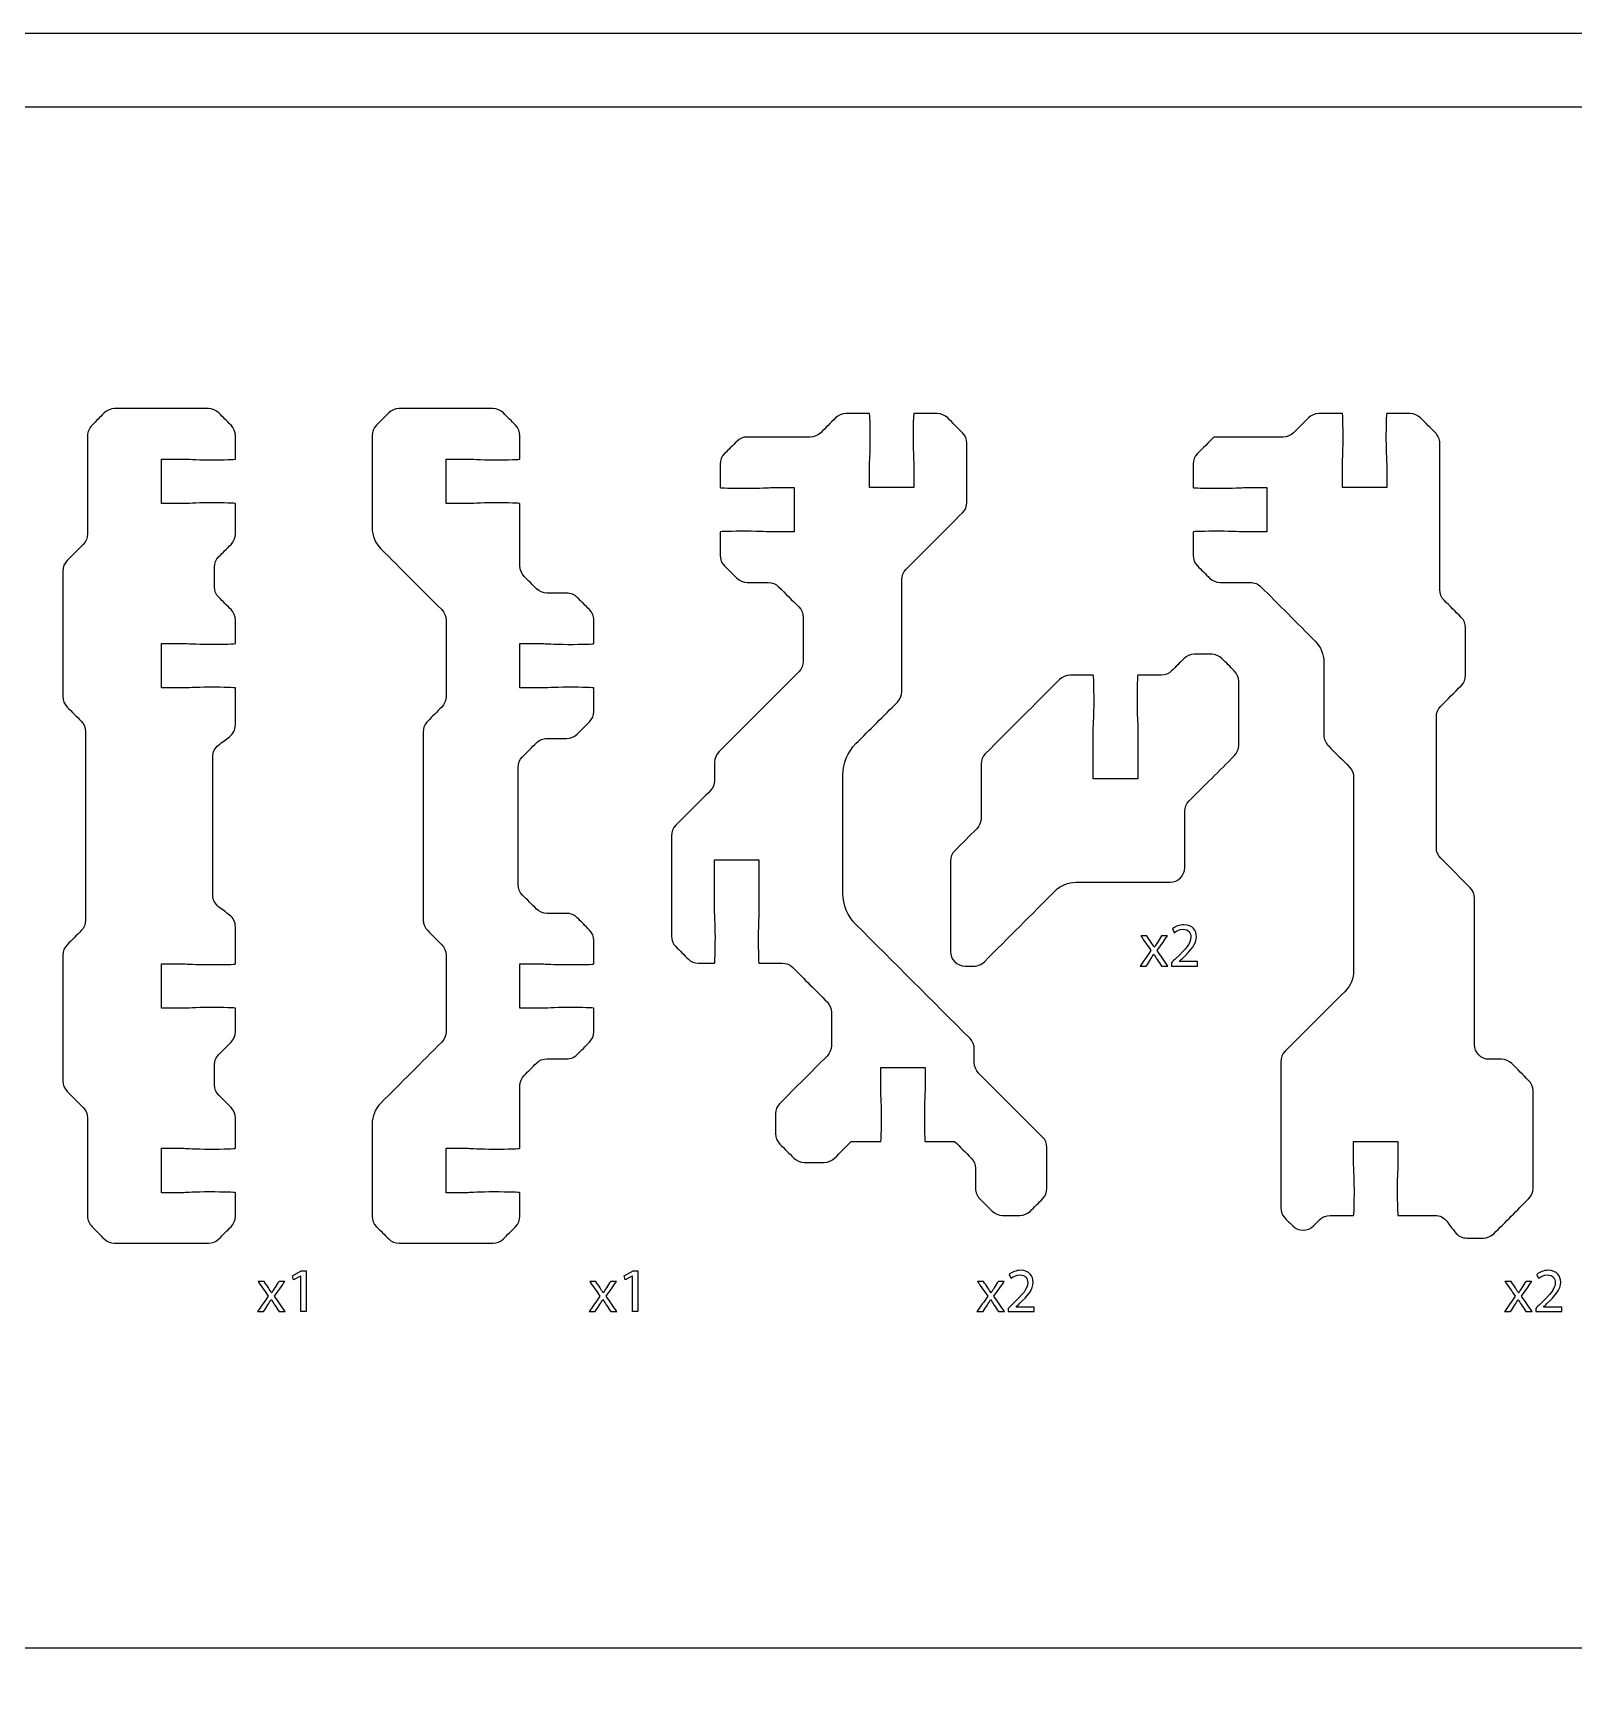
# Model space of a CAD drawing. Extents: x 0 to 430, y 150 to 450.
# Drawn here: x 215.7 to 319.9, y 338.4 to 450 of the extents above; entities that cross this region are included whole.
import ezdxf

# ---------------------------------------------------------------- set-up
doc = ezdxf.new("R2010")
doc.units = 0
doc.header["$MEASUREMENT"] = 0
doc.layers.add('DEFAULT', color=18, linetype='CONTINUOUS')

msp = doc.modelspace()

# ---------------------------------------------------------------- linework, layer by layer
at = {"layer": 'DEFAULT', "color": 116}
for points in [[(430, 150), (0, 150), (0, 450), (430, 450)], [(361.4, 340.79), (180.24, 340.79), (180.24, 445), (361.4, 445)]]:
    msp.add_lwpolyline(points, close=True, dxfattribs=at)
at = {"layer": 'DEFAULT', "color": 18}
for points in [[(233.81, 365.94), (233.8, 365.94), (233.32, 365.68), (233.25, 365.96), (233.85, 366.29), (234.17, 366.29), (234.17, 363.54), (233.81, 363.54)], [(256.25, 365.94), (256.24, 365.94), (255.76, 365.68), (255.69, 365.96), (256.29, 366.29), (256.61, 366.29), (256.61, 363.54), (256.25, 363.54)]]:
    msp.add_lwpolyline(points, close=True, dxfattribs=at)
at = {"layer": 'DEFAULT', "color": 1}
for points, knots in [([(224.39, 421.19), (224.39, 420.18), (224.39, 419.18), (224.39, 418.18), (224.89, 418.18), (225.39, 418.18), (225.89, 418.18), (226.1, 418.18), (226.67, 418.23), (227.64, 418.23), (228.61, 418.23), (229.39, 418.21), (229.39, 418.18), (229.39, 417.5), (229.39, 416.81), (229.39, 416.13), (229.39, 415.86), (229.28, 415.61), (229.1, 415.42), (228.82, 415.14), (228.54, 414.87), (228.27, 414.59), (228.08, 414.4), (227.98, 414.15), (227.98, 413.88), (227.98, 413.44), (227.98, 412.99), (227.98, 412.54), (227.98, 412.28), (228.08, 412.02), (228.27, 411.84), (228.54, 411.56), (228.82, 411.28), (229.1, 411.01), (229.28, 410.82), (229.39, 410.57), (229.39, 410.3), (229.39, 409.77), (229.39, 409.24), (229.39, 408.72), (229.39, 408.69), (228.61, 408.67), (227.64, 408.67), (226.67, 408.67), (226.1, 408.72), (225.89, 408.72), (225.39, 408.72), (224.89, 408.72), (224.39, 408.72), (224.39, 407.71), (224.39, 406.71), (224.39, 405.71), (224.89, 405.71), (225.39, 405.71), (225.89, 405.71), (226.1, 405.71), (226.67, 405.76), (227.64, 405.76), (228.61, 405.76), (229.39, 405.74), (229.39, 405.71), (229.39, 404.88), (229.39, 404.04), (229.39, 403.21), (229.39, 402.89), (229.24, 402.6), (228.99, 402.41), (228.75, 402.22), (228.5, 402.04), (228.25, 401.85), (228, 401.66), (227.86, 401.36), (227.86, 401.05), (227.86, 397.94), (227.86, 394.83), (227.86, 391.71), (227.86, 391.4), (228, 391.11), (228.25, 390.92), (228.5, 390.73), (228.75, 390.54), (229, 390.35), (229.24, 390.16), (229.39, 389.87), (229.39, 389.55), (229.39, 388.72), (229.39, 387.89), (229.39, 387.05), (229.39, 387.02), (228.61, 387), (227.64, 387), (226.67, 387), (226.1, 387.05), (225.89, 387.05), (225.39, 387.05), (224.89, 387.05), (224.39, 387.05), (224.39, 386.05), (224.39, 385.05), (224.39, 384.05), (224.89, 384.05), (225.39, 384.05), (225.89, 384.05), (226.1, 384.05), (226.67, 384.1), (227.64, 384.1), (228.61, 384.1), (229.39, 384.08), (229.39, 384.05), (229.39, 383.52), (229.39, 382.99), (229.39, 382.46), (229.39, 382.2), (229.28, 381.94), (229.1, 381.76), (228.82, 381.48), (228.54, 381.2), (228.27, 380.93), (228.08, 380.74), (227.98, 380.49), (227.98, 380.22), (227.98, 379.77), (227.98, 379.33), (227.98, 378.88), (227.98, 378.61), (228.08, 378.36), (228.27, 378.17), (228.54, 377.9), (228.82, 377.62), (229.1, 377.34), (229.28, 377.16), (229.39, 376.9), (229.39, 376.64), (229.39, 375.95), (229.39, 375.26), (229.39, 374.58), (229.39, 374.55), (228.61, 374.53), (227.64, 374.53), (226.67, 374.53), (226.1, 374.58), (225.89, 374.58), (225.39, 374.58), (224.89, 374.58), (224.39, 374.58), (224.39, 373.58), (224.39, 372.58), (224.39, 371.58), (224.89, 371.58), (225.39, 371.58), (225.89, 371.58), (226.1, 371.58), (226.67, 371.63), (227.64, 371.63), (228.61, 371.63), (229.39, 371.6), (229.39, 371.58), (229.39, 371.05), (229.39, 370.52), (229.39, 369.99), (229.39, 369.73), (229.28, 369.47), (229.1, 369.28), (228.82, 369.01), (228.54, 368.73), (228.27, 368.45), (228.08, 368.27), (227.83, 368.16), (227.56, 368.16), (225.45, 368.16), (223.33, 368.16), (221.22, 368.16), (220.96, 368.16), (220.7, 368.27), (220.51, 368.45), (220.24, 368.73), (219.96, 369.01), (219.69, 369.28), (219.5, 369.47), (219.39, 369.73), (219.39, 369.99), (219.39, 372.21), (219.39, 374.42), (219.39, 376.64), (219.39, 376.9), (219.29, 377.16), (219.1, 377.34), (218.74, 377.71), (218.37, 378.07), (218.01, 378.43), (217.82, 378.62), (217.72, 378.87), (217.72, 379.14), (217.72, 381.97), (217.72, 384.81), (217.72, 387.64), (217.72, 387.9), (217.82, 388.16), (218.01, 388.35), (218.33, 388.66), (218.64, 388.98), (218.96, 389.3), (219.15, 389.48), (219.25, 389.74), (219.25, 390), (219.25, 394.26), (219.25, 398.51), (219.25, 402.76), (219.25, 403.03), (219.15, 403.28), (218.96, 403.47), (218.64, 403.79), (218.33, 404.1), (218.01, 404.42), (217.82, 404.61), (217.72, 404.86), (217.72, 405.13), (217.72, 407.96), (217.72, 410.79), (217.72, 413.62), (217.72, 413.89), (217.82, 414.14), (218.01, 414.33), (218.37, 414.69), (218.74, 415.05), (219.1, 415.42), (219.29, 415.61), (219.39, 415.86), (219.39, 416.13), (219.39, 418.34), (219.39, 420.56), (219.39, 422.77), (219.39, 423.04), (219.5, 423.29), (219.69, 423.48), (219.96, 423.75), (220.24, 424.03), (220.51, 424.31), (220.7, 424.49), (220.96, 424.6), (221.22, 424.6), (223.33, 424.6), (225.45, 424.6), (227.56, 424.6), (227.83, 424.6), (228.08, 424.49), (228.27, 424.31), (228.54, 424.03), (228.82, 423.75), (229.1, 423.48), (229.28, 423.29), (229.39, 423.04), (229.39, 422.77), (229.39, 422.24), (229.39, 421.71), (229.39, 421.19), (229.39, 421.16), (228.61, 421.14), (227.64, 421.14), (226.67, 421.14), (226.1, 421.19), (225.89, 421.19), (225.39, 421.19), (224.89, 421.19), (224.39, 421.19)], [4.25, 4.25, 4.25, 4.25, 12.76, 12.76, 12.76, 17.01, 17.01, 17.01, 18.01, 18.01, 18.01, 19.01, 19.01, 19.01, 24.843, 24.843, 24.843, 25.843, 25.843, 25.843, 29.165695, 29.165695, 29.165695, 30.165695, 30.165695, 30.165695, 33.957695, 33.957695, 33.957695, 34.957695, 34.957695, 34.957695, 38.28039, 38.28039, 38.28039, 39.28039, 39.28039, 39.28039, 43.77639, 43.77639, 43.77639, 44.77639, 44.77639, 44.77639, 45.77639, 45.77639, 45.77639, 50.02639, 50.02639, 50.02639, 58.53639, 58.53639, 58.53639, 62.78639, 62.78639, 62.78639, 63.78639, 63.78639, 63.78639, 64.78639, 64.78639, 64.78639, 71.88839, 71.88839, 71.88839, 72.88839, 72.88839, 72.88839, 75.532828, 75.532828, 75.532828, 76.532828, 76.532828, 76.532828, 103.000828, 103.000828, 103.000828, 104.000828, 104.000828, 104.000828, 106.656093, 106.656093, 106.656093, 107.656093, 107.656093, 107.656093, 114.751093, 114.751093, 114.751093, 115.751093, 115.751093, 115.751093, 116.751093, 116.751093, 116.751093, 121.001093, 121.001093, 121.001093, 129.511093, 129.511093, 129.511093, 133.761093, 133.761093, 133.761093, 134.761093, 134.761093, 134.761093, 135.761093, 135.761093, 135.761093, 140.257093, 140.257093, 140.257093, 141.257093, 141.257093, 141.257093, 144.579788, 144.579788, 144.579788, 145.579788, 145.579788, 145.579788, 149.381788, 149.381788, 149.381788, 150.381788, 150.381788, 150.381788, 153.704483, 153.704483, 153.704483, 154.704483, 154.704483, 154.704483, 160.537483, 160.537483, 160.537483, 161.537483, 161.537483, 161.537483, 162.537483, 162.537483, 162.537483, 166.787483, 166.787483, 166.787483, 175.297483, 175.297483, 175.297483, 179.547483, 179.547483, 179.547483, 180.547483, 180.547483, 180.547483, 181.547483, 181.547483, 181.547483, 186.042483, 186.042483, 186.042483, 187.042483, 187.042483, 187.042483, 190.36447, 190.36447, 190.36447, 191.36447, 191.36447, 191.36447, 209.33447, 209.33447, 209.33447, 210.33447, 210.33447, 210.33447, 213.656458, 213.656458, 213.656458, 214.656458, 214.656458, 214.656458, 233.494458, 233.494458, 233.494458, 234.494458, 234.494458, 234.494458, 238.863671, 238.863671, 238.863671, 239.863671, 239.863671, 239.863671, 263.955671, 263.955671, 263.955671, 264.955671, 264.955671, 264.955671, 268.759198, 268.759198, 268.759198, 269.759198, 269.759198, 269.759198, 305.931198, 305.931198, 305.931198, 306.931198, 306.931198, 306.931198, 310.734726, 310.734726, 310.734726, 311.734726, 311.734726, 311.734726, 335.816726, 335.816726, 335.816726, 336.816726, 336.816726, 336.816726, 341.185231, 341.185231, 341.185231, 342.185231, 342.185231, 342.185231, 361.024231, 361.024231, 361.024231, 362.024231, 362.024231, 362.024231, 365.346926, 365.346926, 365.346926, 366.346926, 366.346926, 366.346926, 384.316926, 384.316926, 384.316926, 385.316926, 385.316926, 385.316926, 388.639621, 388.639621, 388.639621, 389.639621, 389.639621, 389.639621, 394.135621, 394.135621, 394.135621, 395.135621, 395.135621, 395.135621, 396.135621, 396.135621, 396.135621, 400.385621, 400.385621, 400.385621, 400.385621]), ([(248.64, 408.71), (248.64, 407.71), (248.64, 406.71), (248.64, 405.71), (249.14, 405.71), (249.64, 405.71), (250.14, 405.71), (250.35, 405.71), (250.92, 405.76), (251.89, 405.76), (252.85, 405.76), (253.64, 405.74), (253.64, 405.71), (253.64, 405.18), (253.64, 404.65), (253.64, 404.12), (253.64, 403.86), (253.53, 403.6), (253.34, 403.42), (253.07, 403.14), (252.79, 402.87), (252.52, 402.59), (252.33, 402.4), (252.07, 402.3), (251.81, 402.3), (251.36, 402.3), (250.92, 402.3), (250.47, 402.3), (250.2, 402.3), (249.95, 402.19), (249.76, 402), (249.44, 401.69), (249.13, 401.37), (248.81, 401.05), (248.62, 400.87), (248.52, 400.61), (248.52, 400.35), (248.52, 397.7), (248.52, 395.06), (248.52, 392.42), (248.52, 392.15), (248.62, 391.9), (248.81, 391.71), (249.13, 391.39), (249.44, 391.08), (249.76, 390.76), (249.95, 390.57), (250.2, 390.47), (250.47, 390.47), (250.91, 390.47), (251.36, 390.47), (251.81, 390.47), (252.07, 390.47), (252.33, 390.36), (252.52, 390.17), (252.79, 389.9), (253.07, 389.62), (253.34, 389.34), (253.53, 389.16), (253.64, 388.9), (253.64, 388.64), (253.64, 388.11), (253.64, 387.58), (253.64, 387.05), (253.64, 387.02), (252.85, 387), (251.89, 387), (250.92, 387), (250.35, 387.05), (250.14, 387.05), (249.64, 387.05), (249.14, 387.05), (248.64, 387.05), (248.64, 386.05), (248.64, 385.05), (248.64, 384.05), (249.14, 384.05), (249.64, 384.05), (250.14, 384.05), (250.35, 384.05), (250.92, 384.1), (251.89, 384.1), (252.85, 384.1), (253.64, 384.08), (253.64, 384.05), (253.64, 383.52), (253.64, 382.99), (253.64, 382.46), (253.64, 382.2), (253.53, 381.94), (253.34, 381.76), (253.07, 381.48), (252.79, 381.2), (252.52, 380.93), (252.33, 380.74), (252.07, 380.63), (251.81, 380.63), (251.36, 380.63), (250.91, 380.63), (250.47, 380.63), (250.2, 380.63), (249.95, 380.53), (249.76, 380.34), (249.48, 380.07), (249.21, 379.79), (248.93, 379.51), (248.74, 379.33), (248.64, 379.07), (248.64, 378.81), (248.64, 377.4), (248.64, 375.99), (248.64, 374.58), (248.64, 374.55), (247.86, 374.53), (246.89, 374.53), (245.92, 374.53), (245.35, 374.58), (245.14, 374.58), (244.64, 374.58), (244.14, 374.58), (243.64, 374.58), (243.64, 373.58), (243.64, 372.58), (243.64, 371.58), (244.14, 371.58), (244.64, 371.58), (245.14, 371.58), (245.35, 371.58), (245.92, 371.63), (246.89, 371.63), (247.86, 371.63), (248.64, 371.6), (248.64, 371.58), (248.64, 371.05), (248.64, 370.52), (248.64, 369.99), (248.64, 369.72), (248.53, 369.47), (248.35, 369.28), (248.07, 369.01), (247.79, 368.73), (247.52, 368.45), (247.33, 368.27), (247.08, 368.16), (246.81, 368.16), (244.7, 368.16), (242.58, 368.16), (240.47, 368.16), (240.2, 368.16), (239.95, 368.27), (239.76, 368.45), (239.49, 368.73), (239.21, 369.01), (238.93, 369.28), (238.75, 369.47), (238.64, 369.72), (238.64, 369.99), (238.64, 372.07), (238.64, 374.14), (238.64, 376.22), (238.64, 376.75), (238.85, 377.26), (239.23, 377.64), (240.6, 379.01), (241.97, 380.38), (243.35, 381.76), (243.53, 381.94), (243.64, 382.2), (243.64, 382.46), (243.64, 384.19), (243.64, 385.91), (243.64, 387.64), (243.64, 387.9), (243.53, 388.16), (243.35, 388.35), (243.03, 388.66), (242.71, 388.98), (242.4, 389.3), (242.21, 389.48), (242.1, 389.74), (242.1, 390), (242.1, 394.26), (242.1, 398.51), (242.1, 402.76), (242.1, 403.03), (242.21, 403.28), (242.4, 403.47), (242.71, 403.79), (243.03, 404.1), (243.35, 404.42), (243.53, 404.61), (243.64, 404.86), (243.64, 405.13), (243.64, 406.85), (243.64, 408.57), (243.64, 410.3), (243.64, 410.56), (243.53, 410.82), (243.35, 411.01), (241.97, 412.38), (240.6, 413.75), (239.23, 415.13), (238.85, 415.5), (238.64, 416.01), (238.64, 416.54), (238.64, 418.62), (238.64, 420.69), (238.64, 422.77), (238.64, 423.04), (238.75, 423.29), (238.93, 423.48), (239.21, 423.75), (239.49, 424.03), (239.76, 424.31), (239.95, 424.49), (240.2, 424.6), (240.47, 424.6), (242.58, 424.6), (244.7, 424.6), (246.81, 424.6), (247.08, 424.6), (247.33, 424.49), (247.52, 424.31), (247.79, 424.03), (248.07, 423.75), (248.35, 423.48), (248.53, 423.29), (248.64, 423.04), (248.64, 422.77), (248.64, 422.24), (248.64, 421.71), (248.64, 421.19), (248.64, 421.16), (247.86, 421.14), (246.89, 421.14), (245.92, 421.14), (245.35, 421.19), (245.14, 421.19), (244.64, 421.19), (244.14, 421.19), (243.64, 421.19), (243.64, 420.18), (243.64, 419.18), (243.64, 418.18), (244.14, 418.18), (244.64, 418.18), (245.14, 418.18), (245.35, 418.18), (245.92, 418.23), (246.89, 418.23), (247.86, 418.23), (248.64, 418.21), (248.64, 418.18), (248.64, 416.77), (248.64, 415.36), (248.64, 413.96), (248.64, 413.69), (248.74, 413.44), (248.93, 413.25), (249.21, 412.97), (249.48, 412.7), (249.76, 412.42), (249.95, 412.23), (250.2, 412.13), (250.47, 412.13), (250.91, 412.13), (251.36, 412.13), (251.81, 412.13), (252.07, 412.13), (252.33, 412.02), (252.52, 411.83), (252.79, 411.56), (253.07, 411.28), (253.34, 411.01), (253.53, 410.82), (253.64, 410.56), (253.64, 410.3), (253.64, 409.77), (253.64, 409.24), (253.64, 408.71), (253.64, 408.68), (252.85, 408.66), (251.89, 408.66), (250.92, 408.66), (250.35, 408.71), (250.14, 408.71), (249.64, 408.71), (249.14, 408.71), (248.64, 408.71)], [4.25, 4.25, 4.25, 4.25, 12.76, 12.76, 12.76, 17.01, 17.01, 17.01, 18.01, 18.01, 18.01, 19.01, 19.01, 19.01, 23.504, 23.504, 23.504, 24.504, 24.504, 24.504, 27.819627, 27.819627, 27.819627, 28.819627, 28.819627, 28.819627, 32.621627, 32.621627, 32.621627, 33.621627, 33.621627, 33.621627, 37.432227, 37.432227, 37.432227, 38.432227, 38.432227, 38.432227, 60.916227, 60.916227, 60.916227, 61.916227, 61.916227, 61.916227, 65.720462, 65.720462, 65.720462, 66.720462, 66.720462, 66.720462, 70.522462, 70.522462, 70.522462, 71.522462, 71.522462, 71.522462, 74.84445, 74.84445, 74.84445, 75.84445, 75.84445, 75.84445, 80.34045, 80.34045, 80.34045, 81.34045, 81.34045, 81.34045, 82.34045, 82.34045, 82.34045, 86.59045, 86.59045, 86.59045, 95.10045, 95.10045, 95.10045, 99.35045, 99.35045, 99.35045, 100.35045, 100.35045, 100.35045, 101.35045, 101.35045, 101.35045, 105.84645, 105.84645, 105.84645, 106.84645, 106.84645, 106.84645, 110.169144, 110.169144, 110.169144, 111.169144, 111.169144, 111.169144, 114.971144, 114.971144, 114.971144, 115.971144, 115.971144, 115.971144, 119.293839, 119.293839, 119.293839, 120.293839, 120.293839, 120.293839, 132.276839, 132.276839, 132.276839, 133.276839, 133.276839, 133.276839, 134.276839, 134.276839, 134.276839, 138.526839, 138.526839, 138.526839, 147.036839, 147.036839, 147.036839, 151.286839, 151.286839, 151.286839, 152.286839, 152.286839, 152.286839, 153.286839, 153.286839, 153.286839, 157.782839, 157.782839, 157.782839, 158.782839, 158.782839, 158.782839, 162.106241, 162.106241, 162.106241, 163.106241, 163.106241, 163.106241, 181.079241, 181.079241, 181.079241, 182.079241, 182.079241, 182.079241, 185.402643, 185.402643, 185.402643, 186.402643, 186.402643, 186.402643, 204.067643, 204.067643, 204.067643, 205.067643, 205.067643, 205.067643, 221.584243, 221.584243, 221.584243, 222.584243, 222.584243, 222.584243, 237.256243, 237.256243, 237.256243, 238.256243, 238.256243, 238.256243, 242.059771, 242.059771, 242.059771, 243.059771, 243.059771, 243.059771, 279.231771, 279.231771, 279.231771, 280.231771, 280.231771, 280.231771, 284.034591, 284.034591, 284.034591, 285.034591, 285.034591, 285.034591, 299.696591, 299.696591, 299.696591, 300.696591, 300.696591, 300.696591, 317.213191, 317.213191, 317.213191, 318.213191, 318.213191, 318.213191, 335.878191, 335.878191, 335.878191, 336.878191, 336.878191, 336.878191, 340.200179, 340.200179, 340.200179, 341.200179, 341.200179, 341.200179, 359.173179, 359.173179, 359.173179, 360.173179, 360.173179, 360.173179, 363.495874, 363.495874, 363.495874, 364.495874, 364.495874, 364.495874, 368.991874, 368.991874, 368.991874, 369.991874, 369.991874, 369.991874, 370.991874, 370.991874, 370.991874, 375.241874, 375.241874, 375.241874, 383.751874, 383.751874, 383.751874, 388.001874, 388.001874, 388.001874, 389.001874, 389.001874, 389.001874, 390.001874, 390.001874, 390.001874, 401.984874, 401.984874, 401.984874, 402.984874, 402.984874, 402.984874, 406.308276, 406.308276, 406.308276, 407.308276, 407.308276, 407.308276, 411.110276, 411.110276, 411.110276, 412.110276, 412.110276, 412.110276, 415.43297, 415.43297, 415.43297, 416.43297, 416.43297, 416.43297, 420.92897, 420.92897, 420.92897, 421.92897, 421.92897, 421.92897, 422.92897, 422.92897, 422.92897, 427.17897, 427.17897, 427.17897, 427.17897]), ([(284.29, 374.64), (284.29, 373.71), (284.29, 372.79), (284.29, 371.87), (284.29, 371.61), (284.19, 371.35), (284, 371.16), (283.72, 370.89), (283.45, 370.61), (283.17, 370.33), (282.98, 370.15), (282.73, 370.04), (282.46, 370.04), (282.07, 370.04), (281.68, 370.04), (281.29, 370.04), (281.03, 370.04), (280.77, 370.15), (280.58, 370.33), (280.31, 370.61), (280.03, 370.89), (279.76, 371.16), (279.57, 371.35), (279.46, 371.61), (279.46, 371.87), (279.46, 372.32), (279.46, 372.76), (279.46, 373.21), (279.46, 373.48), (279.36, 373.73), (279.17, 373.92), (278.8, 374.29), (278.42, 374.67), (278.05, 375.04), (277.38, 375.04), (276.72, 375.04), (276.05, 375.04), (276.02, 375.04), (276, 375.83), (276, 376.79), (276, 377.76), (276.05, 378.33), (276.05, 378.54), (276.05, 379.04), (276.05, 379.54), (276.05, 380.04), (275.05, 380.04), (274.05, 380.04), (273.05, 380.04), (273.05, 379.54), (273.05, 379.04), (273.05, 378.54), (273.05, 378.33), (273.1, 377.76), (273.1, 376.79), (273.1, 375.83), (273.08, 375.04), (273.05, 375.04), (272.38, 375.04), (271.72, 375.04), (271.05, 375.04), (270.67, 374.67), (270.3, 374.29), (269.93, 373.92), (269.74, 373.73), (269.48, 373.63), (269.22, 373.63), (268.77, 373.63), (268.33, 373.63), (267.88, 373.63), (267.61, 373.63), (267.36, 373.73), (267.17, 373.92), (266.86, 374.23), (266.54, 374.55), (266.22, 374.87), (266.04, 375.06), (265.93, 375.31), (265.93, 375.57), (265.93, 376.02), (265.93, 376.47), (265.93, 376.92), (265.93, 377.18), (266.04, 377.44), (266.22, 377.62), (267.29, 378.69), (268.36, 379.75), (269.42, 380.82), (269.61, 381.01), (269.71, 381.26), (269.71, 381.53), (269.71, 382.28), (269.71, 383.03), (269.71, 383.78), (269.71, 384.04), (269.61, 384.3), (269.42, 384.48), (268.65, 385.26), (267.87, 386.03), (267.1, 386.81), (266.91, 387), (266.66, 387.1), (266.39, 387.1), (265.86, 387.1), (265.34, 387.1), (264.81, 387.1), (264.78, 387.1), (264.76, 387.88), (264.76, 388.85), (264.76, 389.82), (264.81, 390.39), (264.81, 390.6), (264.81, 391.77), (264.81, 392.93), (264.81, 394.1), (263.81, 394.1), (262.81, 394.1), (261.81, 394.1), (261.81, 392.93), (261.81, 391.77), (261.81, 390.6), (261.81, 390.39), (261.86, 389.82), (261.86, 388.85), (261.86, 387.88), (261.83, 387.1), (261.81, 387.1), (261.44, 387.1), (261.08, 387.1), (260.72, 387.1), (260.45, 387.1), (260.2, 387.21), (260.01, 387.39), (259.73, 387.67), (259.46, 387.95), (259.18, 388.22), (258.99, 388.41), (258.89, 388.67), (258.89, 388.93), (258.89, 391.19), (258.89, 393.46), (258.89, 395.72), (258.89, 395.98), (258.99, 396.24), (259.18, 396.43), (259.96, 397.2), (260.73, 397.98), (261.51, 398.75), (261.7, 398.94), (261.8, 399.2), (261.8, 399.46), (261.8, 399.87), (261.8, 400.28), (261.8, 400.69), (261.81, 400.95), (261.91, 401.21), (262.1, 401.39), (263.9, 403.2), (265.71, 405), (267.51, 406.81), (267.7, 407), (267.8, 407.25), (267.8, 407.51), (267.8, 408.5), (267.8, 409.49), (267.8, 410.48), (267.8, 410.75), (267.7, 411), (267.51, 411.19), (267.06, 411.64), (266.6, 412.1), (266.14, 412.55), (265.96, 412.74), (265.7, 412.85), (265.44, 412.85), (264.96, 412.85), (264.49, 412.85), (264.02, 412.85), (263.75, 412.85), (263.5, 412.95), (263.31, 413.14), (263.03, 413.42), (262.76, 413.69), (262.48, 413.97), (262.29, 414.16), (262.19, 414.41), (262.19, 414.68), (262.19, 415.2), (262.19, 415.73), (262.19, 416.26), (262.19, 416.29), (262.97, 416.31), (263.94, 416.31), (264.9, 416.31), (265.47, 416.26), (265.69, 416.26), (266.19, 416.26), (266.69, 416.26), (267.19, 416.26), (267.19, 417.26), (267.19, 418.26), (267.19, 419.26), (266.69, 419.26), (266.19, 419.26), (265.69, 419.26), (265.47, 419.26), (264.9, 419.22), (263.94, 419.22), (262.97, 419.22), (262.19, 419.24), (262.19, 419.26), (262.19, 419.79), (262.19, 420.32), (262.19, 420.85), (262.19, 421.12), (262.29, 421.37), (262.48, 421.56), (262.76, 421.83), (263.03, 422.11), (263.31, 422.38), (263.5, 422.57), (263.75, 422.68), (264.01, 422.68), (265.44, 422.68), (266.86, 422.68), (268.28, 422.68), (268.55, 422.68), (268.8, 422.78), (268.99, 422.97), (269.32, 423.3), (269.66, 423.64), (269.99, 423.97), (270.18, 424.16), (270.43, 424.26), (270.7, 424.26), (271.23, 424.26), (271.76, 424.26), (272.29, 424.26), (272.31, 424.26), (272.34, 423.48), (272.34, 422.51), (272.34, 421.55), (272.29, 420.98), (272.29, 420.76), (272.29, 420.26), (272.29, 419.76), (272.29, 419.26), (273.29, 419.26), (274.29, 419.26), (275.29, 419.26), (275.29, 419.76), (275.29, 420.26), (275.29, 420.76), (275.29, 420.98), (275.24, 421.55), (275.24, 422.51), (275.24, 423.48), (275.26, 424.26), (275.29, 424.26), (275.82, 424.26), (276.34, 424.26), (276.87, 424.26), (277.14, 424.26), (277.39, 424.16), (277.58, 423.97), (277.91, 423.64), (278.25, 423.3), (278.58, 422.97), (278.77, 422.78), (278.87, 422.53), (278.87, 422.26), (278.87, 420.93), (278.87, 419.6), (278.87, 418.26), (278.87, 418), (278.77, 417.74), (278.58, 417.56), (277.31, 416.28), (276.04, 415.01), (274.76, 413.74), (274.58, 413.55), (274.47, 413.3), (274.47, 413.03), (274.47, 410.51), (274.47, 407.98), (274.47, 405.46), (274.47, 405.19), (274.37, 404.94), (274.18, 404.75), (273.24, 403.82), (272.31, 402.88), (271.37, 401.95), (270.81, 401.38), (270.49, 400.62), (270.49, 399.83), (270.49, 397.16), (270.49, 394.5), (270.49, 391.84), (270.49, 391.04), (270.81, 390.28), (271.37, 389.72), (273.94, 387.15), (276.52, 384.58), (279.09, 382), (279.28, 381.82), (279.38, 381.56), (279.38, 381.3), (279.38, 380.99), (279.38, 380.68), (279.38, 380.38), (279.38, 380.11), (279.49, 379.86), (279.67, 379.67), (281.12, 378.23), (282.56, 376.79), (284, 375.34), (284.19, 375.16), (284.29, 374.9), (284.29, 374.64)], [1, 1, 1, 1, 8.842, 8.842, 8.842, 9.842, 9.842, 9.842, 13.165402, 13.165402, 13.165402, 14.165402, 14.165402, 14.165402, 17.487402, 17.487402, 17.487402, 18.487402, 18.487402, 18.487402, 21.810804, 21.810804, 21.810804, 22.810804, 22.810804, 22.810804, 26.614804, 26.614804, 26.614804, 27.614804, 27.614804, 27.614804, 32.11635, 32.11635, 32.11635, 37.78635, 37.78635, 37.78635, 38.78635, 38.78635, 38.78635, 39.78635, 39.78635, 39.78635, 44.03635, 44.03635, 44.03635, 52.54635, 52.54635, 52.54635, 56.79635, 56.79635, 56.79635, 57.79635, 57.79635, 57.79635, 58.79635, 58.79635, 58.79635, 64.47635, 64.47635, 64.47635, 68.973549, 68.973549, 68.973549, 69.973549, 69.973549, 69.973549, 73.775549, 73.775549, 73.775549, 74.775549, 74.775549, 74.775549, 78.579783, 78.579783, 78.579783, 79.579783, 79.579783, 79.579783, 83.380783, 83.380783, 83.380783, 84.380783, 84.380783, 84.380783, 97.198509, 97.198509, 97.198509, 98.198509, 98.198509, 98.198509, 104.579509, 104.579509, 104.579509, 105.579509, 105.579509, 105.579509, 114.89847, 114.89847, 114.89847, 115.89847, 115.89847, 115.89847, 120.38447, 120.38447, 120.38447, 121.38447, 121.38447, 121.38447, 122.38447, 122.38447, 122.38447, 132.30447, 132.30447, 132.30447, 140.81447, 140.81447, 140.81447, 150.73447, 150.73447, 150.73447, 151.73447, 151.73447, 151.73447, 152.73447, 152.73447, 152.73447, 155.82047, 155.82047, 155.82047, 156.82047, 156.82047, 156.82047, 160.143165, 160.143165, 160.143165, 161.143165, 161.143165, 161.143165, 180.385165, 180.385165, 180.385165, 181.385165, 181.385165, 181.385165, 190.721802, 190.721802, 190.721802, 191.721802, 191.721802, 191.721802, 195.199808, 195.199808, 195.199808, 196.199808, 196.199808, 196.199808, 217.903744, 217.903744, 217.903744, 218.903744, 218.903744, 218.903744, 227.315744, 227.315744, 227.315744, 228.315744, 228.315744, 228.315744, 233.788751, 233.788751, 233.788751, 234.788751, 234.788751, 234.788751, 238.820751, 238.820751, 238.820751, 239.820751, 239.820751, 239.820751, 243.143446, 243.143446, 243.143446, 244.143446, 244.143446, 244.143446, 248.639446, 248.639446, 248.639446, 249.639446, 249.639446, 249.639446, 250.639446, 250.639446, 250.639446, 254.889446, 254.889446, 254.889446, 263.399446, 263.399446, 263.399446, 267.649446, 267.649446, 267.649446, 268.649446, 268.649446, 268.649446, 269.649446, 269.649446, 269.649446, 274.143446, 274.143446, 274.143446, 275.143446, 275.143446, 275.143446, 278.458365, 278.458365, 278.458365, 279.458365, 279.458365, 279.458365, 291.552365, 291.552365, 291.552365, 292.552365, 292.552365, 292.552365, 296.568731, 296.568731, 296.568731, 297.568731, 297.568731, 297.568731, 302.074731, 302.074731, 302.074731, 303.074731, 303.074731, 303.074731, 304.074731, 304.074731, 304.074731, 308.324731, 308.324731, 308.324731, 316.834731, 316.834731, 316.834731, 321.084731, 321.084731, 321.084731, 322.084731, 322.084731, 322.084731, 323.084731, 323.084731, 323.084731, 327.570731, 327.570731, 327.570731, 328.570731, 328.570731, 328.570731, 332.587098, 332.587098, 332.587098, 333.587098, 333.587098, 333.587098, 344.919098, 344.919098, 344.919098, 345.919098, 345.919098, 345.919098, 361.220889, 361.220889, 361.220889, 362.220889, 362.220889, 362.220889, 383.692889, 383.692889, 383.692889, 384.692889, 384.692889, 384.692889, 395.934472, 395.934472, 395.934472, 396.934472, 396.934472, 396.934472, 419.570472, 419.570472, 419.570472, 420.570472, 420.570472, 420.570472, 451.497909, 451.497909, 451.497909, 452.497909, 452.497909, 452.497909, 455.109909, 455.109909, 455.109909, 456.109909, 456.109909, 456.109909, 473.448167, 473.448167, 473.448167, 474.448167, 474.448167, 474.448167, 474.448167]), ([(317.18, 378.47), (317.18, 376.27), (317.18, 374.07), (317.18, 371.87), (317.18, 371.61), (317.07, 371.35), (316.88, 371.17), (316.1, 370.38), (315.31, 369.59), (314.52, 368.8), (314.33, 368.62), (314.08, 368.51), (313.81, 368.51), (313.44, 368.51), (313.07, 368.51), (312.7, 368.51), (312.39, 368.51), (312.09, 368.66), (311.91, 368.91), (311.72, 369.15), (311.53, 369.4), (311.34, 369.65), (311.15, 369.9), (310.86, 370.04), (310.55, 370.04), (309.71, 370.04), (308.88, 370.04), (308.04, 370.04), (308.02, 370.04), (307.99, 370.83), (307.99, 371.79), (307.99, 372.76), (308.04, 373.33), (308.04, 373.54), (308.04, 374.04), (308.04, 374.54), (308.04, 375.04), (307.04, 375.04), (306.04, 375.04), (305.04, 375.04), (305.04, 374.54), (305.04, 374.04), (305.04, 373.54), (305.04, 373.33), (305.09, 372.76), (305.09, 371.79), (305.09, 370.83), (305.07, 370.04), (305.04, 370.04), (304.51, 370.04), (303.98, 370.04), (303.45, 370.04), (303.19, 370.04), (302.93, 369.94), (302.74, 369.75), (302.61, 369.61), (302.47, 369.48), (302.33, 369.34), (301.94, 368.95), (301.31, 368.95), (300.92, 369.34), (300.75, 369.51), (300.57, 369.68), (300.4, 369.86), (300.21, 370.04), (300.11, 370.3), (300.11, 370.56), (300.11, 373.85), (300.11, 377.14), (300.11, 380.43), (300.11, 380.69), (300.21, 380.95), (300.4, 381.14), (301.75, 382.49), (303.1, 383.84), (304.46, 385.19), (304.83, 385.57), (305.04, 386.08), (305.04, 386.61), (305.04, 390.96), (305.04, 395.32), (305.04, 399.67), (305.04, 399.94), (304.94, 400.19), (304.75, 400.38), (304.27, 400.85), (303.8, 401.32), (303.33, 401.8), (303.14, 401.99), (303.03, 402.24), (303.03, 402.51), (303.03, 404.16), (303.03, 405.81), (303.03, 407.46), (303.03, 407.99), (302.82, 408.5), (302.45, 408.87), (301.22, 410.1), (299.99, 411.33), (298.77, 412.55), (298.58, 412.74), (298.32, 412.85), (298.06, 412.85), (297.37, 412.85), (296.69, 412.85), (296.01, 412.85), (295.74, 412.85), (295.49, 412.95), (295.3, 413.14), (295.02, 413.42), (294.75, 413.69), (294.47, 413.97), (294.28, 414.16), (294.18, 414.41), (294.18, 414.68), (294.18, 415.2), (294.18, 415.73), (294.18, 416.26), (294.18, 416.29), (294.96, 416.31), (295.93, 416.31), (296.9, 416.31), (297.47, 416.26), (297.68, 416.26), (298.18, 416.26), (298.68, 416.26), (299.18, 416.26), (299.18, 417.26), (299.18, 418.26), (299.18, 419.26), (298.68, 419.26), (298.18, 419.26), (297.68, 419.26), (297.47, 419.26), (296.9, 419.22), (295.93, 419.22), (294.96, 419.22), (294.18, 419.24), (294.18, 419.26), (294.18, 419.79), (294.18, 420.32), (294.18, 420.85), (294.18, 421.12), (294.28, 421.37), (294.47, 421.56), (294.85, 421.93), (295.22, 422.3), (295.59, 422.68), (297.15, 422.68), (298.71, 422.68), (300.27, 422.68), (300.54, 422.68), (300.79, 422.78), (300.98, 422.97), (301.31, 423.3), (301.65, 423.64), (301.98, 423.97), (302.17, 424.16), (302.42, 424.26), (302.69, 424.26), (303.22, 424.26), (303.75, 424.26), (304.28, 424.26), (304.31, 424.26), (304.33, 423.48), (304.33, 422.51), (304.33, 421.55), (304.28, 420.98), (304.28, 420.76), (304.28, 420.26), (304.28, 419.76), (304.28, 419.26), (305.28, 419.26), (306.28, 419.26), (307.28, 419.26), (307.28, 419.76), (307.28, 420.26), (307.28, 420.76), (307.28, 420.98), (307.23, 421.55), (307.23, 422.51), (307.23, 423.48), (307.25, 424.26), (307.28, 424.26), (307.81, 424.26), (308.34, 424.26), (308.86, 424.26), (309.13, 424.26), (309.38, 424.16), (309.57, 423.97), (309.9, 423.64), (310.24, 423.3), (310.57, 422.97), (310.76, 422.78), (310.87, 422.53), (310.87, 422.26), (310.87, 418.96), (310.87, 415.65), (310.87, 412.35), (310.87, 412.09), (310.97, 411.83), (311.16, 411.64), (311.55, 411.26), (311.93, 410.87), (312.32, 410.48), (312.51, 410.3), (312.61, 410.04), (312.61, 409.78), (312.61, 408.71), (312.61, 407.64), (312.61, 406.57), (312.61, 406.3), (312.51, 406.05), (312.32, 405.86), (311.86, 405.4), (311.39, 404.94), (310.93, 404.47), (310.74, 404.29), (310.64, 404.03), (310.64, 403.77), (310.64, 400.81), (310.64, 397.86), (310.64, 394.9), (310.64, 394.64), (310.74, 394.38), (310.93, 394.2), (311.59, 393.53), (312.26, 392.87), (312.92, 392.2), (313.11, 392.02), (313.22, 391.76), (313.22, 391.5), (313.22, 388.2), (313.22, 384.9), (313.22, 381.6), (313.22, 381.05), (313.66, 380.6), (314.22, 380.6), (314.49, 380.6), (314.77, 380.6), (315.04, 380.6), (315.31, 380.6), (315.56, 380.49), (315.75, 380.31), (316.13, 379.93), (316.51, 379.55), (316.88, 379.17), (317.07, 378.99), (317.18, 378.73), (317.18, 378.47)], [1, 1, 1, 1, 19.692, 19.692, 19.692, 20.692, 20.692, 20.692, 30.167231, 30.167231, 30.167231, 31.167231, 31.167231, 31.167231, 34.315231, 34.315231, 34.315231, 35.315231, 35.315231, 35.315231, 37.960466, 37.960466, 37.960466, 38.960466, 38.960466, 38.960466, 46.052466, 46.052466, 46.052466, 47.052466, 47.052466, 47.052466, 48.052466, 48.052466, 48.052466, 52.302466, 52.302466, 52.302466, 60.812466, 60.812466, 60.812466, 65.062466, 65.062466, 65.062466, 66.062466, 66.062466, 66.062466, 67.062466, 67.062466, 67.062466, 71.566466, 71.566466, 71.566466, 72.566466, 72.566466, 72.566466, 74.216147, 74.216147, 74.216147, 75.216147, 75.216147, 75.216147, 77.29787, 77.29787, 77.29787, 78.29787, 78.29787, 78.29787, 106.26187, 106.26187, 106.26187, 107.26187, 107.26187, 107.26187, 123.525326, 123.525326, 123.525326, 124.525326, 124.525326, 124.525326, 161.553326, 161.553326, 161.553326, 162.553326, 162.553326, 162.553326, 168.252606, 168.252606, 168.252606, 169.252606, 169.252606, 169.252606, 183.290606, 183.290606, 183.290606, 184.290606, 184.290606, 184.290606, 199.054289, 199.054289, 199.054289, 200.054289, 200.054289, 200.054289, 205.866289, 205.866289, 205.866289, 206.866289, 206.866289, 206.866289, 210.189691, 210.189691, 210.189691, 211.189691, 211.189691, 211.189691, 215.685691, 215.685691, 215.685691, 216.685691, 216.685691, 216.685691, 217.685691, 217.685691, 217.685691, 221.935691, 221.935691, 221.935691, 230.445691, 230.445691, 230.445691, 234.695691, 234.695691, 234.695691, 235.695691, 235.695691, 235.695691, 236.695691, 236.695691, 236.695691, 241.189691, 241.189691, 241.189691, 242.189691, 242.189691, 242.189691, 246.686994, 246.686994, 246.686994, 259.951997, 259.951997, 259.951997, 260.951997, 260.951997, 260.951997, 264.966949, 264.966949, 264.966949, 265.966949, 265.966949, 265.966949, 270.472949, 270.472949, 270.472949, 271.472949, 271.472949, 271.472949, 272.472949, 272.472949, 272.472949, 276.722949, 276.722949, 276.722949, 285.232949, 285.232949, 285.232949, 289.482949, 289.482949, 289.482949, 290.482949, 290.482949, 290.482949, 291.482949, 291.482949, 291.482949, 295.968949, 295.968949, 295.968949, 296.968949, 296.968949, 296.968949, 300.985316, 300.985316, 300.985316, 301.985316, 301.985316, 301.985316, 330.077316, 330.077316, 330.077316, 331.077316, 331.077316, 331.077316, 335.730078, 335.730078, 335.730078, 336.730078, 336.730078, 336.730078, 345.822078, 345.822078, 345.822078, 346.822078, 346.822078, 346.822078, 352.39408, 352.39408, 352.39408, 353.39408, 353.39408, 353.39408, 378.51608, 378.51608, 378.51608, 379.51608, 379.51608, 379.51608, 387.506386, 387.506386, 387.506386, 388.506386, 388.506386, 388.506386, 416.557386, 416.557386, 416.557386, 417.557386, 417.557386, 417.557386, 419.908386, 419.908386, 419.908386, 420.908386, 420.908386, 420.908386, 425.448012, 425.448012, 425.448012, 426.448012, 426.448012, 426.448012, 426.448012]), ([(297.27, 406.16), (297.27, 404.72), (297.27, 403.28), (297.27, 401.83), (297.27, 401.57), (297.16, 401.32), (296.97, 401.13), (295.95, 400.11), (294.93, 399.09), (293.91, 398.07), (293.73, 397.88), (293.62, 397.63), (293.62, 397.36), (293.62, 396.1), (293.62, 394.84), (293.62, 393.57), (293.62, 393.02), (293.17, 392.57), (292.62, 392.57), (290.5, 392.57), (288.38, 392.57), (286.26, 392.57), (285.73, 392.57), (285.22, 392.36), (284.85, 391.99), (283.25, 390.39), (281.65, 388.79), (280.06, 387.2), (279.87, 387.01), (279.61, 386.9), (279.35, 386.9), (279.15, 386.9), (278.96, 386.9), (278.76, 386.9), (278.21, 386.9), (277.76, 387.35), (277.76, 387.9), (277.76, 389.93), (277.76, 391.97), (277.76, 394), (277.76, 394.26), (277.87, 394.52), (278.06, 394.7), (278.55, 395.2), (279.05, 395.7), (279.55, 396.19), (279.73, 396.38), (279.84, 396.63), (279.84, 396.9), (279.84, 398.12), (279.84, 399.34), (279.84, 400.56), (279.84, 400.83), (279.94, 401.08), (280.13, 401.27), (281.8, 402.94), (283.47, 404.61), (285.14, 406.28), (285.33, 406.47), (285.58, 406.57), (285.85, 406.57), (286.38, 406.57), (286.9, 406.57), (287.43, 406.57), (287.46, 406.57), (287.48, 405.79), (287.48, 404.82), (287.48, 403.85), (287.43, 403.28), (287.43, 403.07), (287.43, 401.91), (287.43, 400.74), (287.43, 399.57), (288.43, 399.57), (289.43, 399.57), (290.44, 399.57), (290.44, 400.74), (290.44, 401.91), (290.44, 403.07), (290.44, 403.28), (290.39, 403.85), (290.39, 404.82), (290.39, 405.79), (290.41, 406.57), (290.44, 406.57), (290.96, 406.57), (291.49, 406.57), (292.02, 406.57), (292.29, 406.57), (292.54, 406.68), (292.73, 406.86), (293, 407.14), (293.28, 407.42), (293.56, 407.69), (293.74, 407.88), (294, 407.99), (294.26, 407.99), (294.66, 407.99), (295.05, 407.99), (295.44, 407.99), (295.7, 407.99), (295.96, 407.88), (296.14, 407.69), (296.42, 407.42), (296.7, 407.14), (296.97, 406.86), (297.16, 406.68), (297.27, 406.42), (297.27, 406.16)], [1, 1, 1, 1, 13.252, 13.252, 13.252, 14.252, 14.252, 14.252, 26.513232, 26.513232, 26.513232, 27.513232, 27.513232, 27.513232, 38.254232, 38.254232, 38.254232, 39.254232, 39.254232, 39.254232, 57.281232, 57.281232, 57.281232, 58.281232, 58.281232, 58.281232, 77.485545, 77.485545, 77.485545, 78.485545, 78.485545, 78.485545, 80.146545, 80.146545, 80.146545, 81.146545, 81.146545, 81.146545, 98.417545, 98.417545, 98.417545, 99.417545, 99.417545, 99.417545, 105.384819, 105.384819, 105.384819, 106.384819, 106.384819, 106.384819, 116.766819, 116.766819, 116.766819, 117.766819, 117.766819, 117.766819, 137.847944, 137.847944, 137.847944, 138.847944, 138.847944, 138.847944, 143.343944, 143.343944, 143.343944, 144.343944, 144.343944, 144.343944, 145.343944, 145.343944, 145.343944, 155.263944, 155.263944, 155.263944, 163.773944, 163.773944, 163.773944, 173.693944, 173.693944, 173.693944, 174.693944, 174.693944, 174.693944, 175.693944, 175.693944, 175.693944, 180.189944, 180.189944, 180.189944, 181.189944, 181.189944, 181.189944, 184.513346, 184.513346, 184.513346, 185.513346, 185.513346, 185.513346, 188.835346, 188.835346, 188.835346, 189.835346, 189.835346, 189.835346, 193.158748, 193.158748, 193.158748, 194.158748, 194.158748, 194.158748, 194.158748])]:
    msp.add_open_spline(points, degree=3, knots=knots, dxfattribs=at)
at = {"layer": 'DEFAULT', "color": 18}
for points, knots in [([(292.72, 386.9), (292.72, 386.98), (292.72, 387.05), (292.72, 387.13), (292.82, 387.23), (292.91, 387.32), (293.01, 387.41), (293.71, 388.08), (294.03, 388.44), (294.03, 388.85), (294.03, 389.13), (293.9, 389.39), (293.49, 389.39), (293.24, 389.39), (293.03, 389.26), (292.9, 389.16), (292.86, 389.25), (292.83, 389.33), (292.79, 389.42), (292.98, 389.58), (293.25, 389.7), (293.56, 389.7), (294.16, 389.7), (294.41, 389.29), (294.41, 388.9), (294.41, 388.39), (294.04, 387.98), (293.46, 387.42), (293.39, 387.36), (293.31, 387.29), (293.24, 387.21), (293.65, 387.21), (294.06, 387.21), (294.47, 387.21), (294.47, 387.11), (294.47, 387.01), (294.47, 386.9), (293.89, 386.9), (293.3, 386.9), (292.72, 386.9)], [4.977, 4.977, 4.977, 4.977, 5.624, 5.624, 5.624, 6.777406, 6.777406, 6.777406, 7.777406, 7.777406, 7.777406, 8.777406, 8.777406, 8.777406, 9.777406, 9.777406, 9.777406, 10.592847, 10.592847, 10.592847, 11.592847, 11.592847, 11.592847, 12.592847, 12.592847, 12.592847, 13.592847, 13.592847, 13.592847, 14.466054, 14.466054, 14.466054, 17.968054, 17.968054, 17.968054, 18.843054, 18.843054, 18.843054, 23.820054, 23.820054, 23.820054, 23.820054]), ([(291.05, 388.95), (291.15, 388.8), (291.24, 388.66), (291.34, 388.51), (291.42, 388.4), (291.48, 388.29), (291.55, 388.18), (291.55, 388.18), (291.56, 388.18), (291.56, 388.18), (291.63, 388.3), (291.7, 388.4), (291.77, 388.51), (291.86, 388.66), (291.96, 388.81), (292.05, 388.95), (292.19, 388.95), (292.32, 388.95), (292.45, 388.95), (292.22, 388.62), (291.99, 388.29), (291.76, 387.96), (292, 387.61), (292.24, 387.26), (292.48, 386.9), (292.34, 386.9), (292.19, 386.9), (292.05, 386.9), (291.95, 387.06), (291.85, 387.21), (291.75, 387.36), (291.67, 387.48), (291.6, 387.6), (291.52, 387.72), (291.46, 387.6), (291.38, 387.49), (291.31, 387.36), (291.21, 387.21), (291.11, 387.06), (291.01, 386.9), (290.88, 386.9), (290.74, 386.9), (290.6, 386.9), (290.84, 387.25), (291.09, 387.6), (291.33, 387.95), (291.1, 388.28), (290.87, 388.62), (290.64, 388.95), (290.77, 388.95), (290.91, 388.95), (291.05, 388.95)], [0, 0, 0, 0, 1.496308, 1.496308, 1.496308, 2.496308, 2.496308, 2.496308, 2.532308, 2.532308, 2.532308, 3.532308, 3.532308, 3.532308, 5.012538, 5.012538, 5.012538, 6.151538, 6.151538, 6.151538, 9.585206, 9.585206, 9.585206, 13.211709, 13.211709, 13.211709, 14.410709, 14.410709, 14.410709, 15.970886, 15.970886, 15.970886, 16.993886, 16.993886, 16.993886, 17.993886, 17.993886, 17.993886, 19.547003, 19.547003, 19.547003, 20.711003, 20.711003, 20.711003, 24.321451, 24.321451, 24.321451, 27.777757, 27.777757, 27.777757, 28.952757, 28.952757, 28.952757, 28.952757]), ([(281.68, 363.54), (281.68, 363.61), (281.68, 363.69), (281.68, 363.76), (281.77, 363.86), (281.87, 363.95), (281.97, 364.05), (282.67, 364.72), (282.99, 365.07), (282.99, 365.49), (282.99, 365.77), (282.86, 366.02), (282.45, 366.02), (282.2, 366.02), (281.99, 365.9), (281.86, 365.79), (281.82, 365.88), (281.78, 365.97), (281.74, 366.05), (281.93, 366.21), (282.2, 366.33), (282.52, 366.33), (283.11, 366.33), (283.36, 365.93), (283.36, 365.53), (283.36, 365.03), (283, 364.62), (282.42, 364.06), (282.34, 363.99), (282.27, 363.92), (282.2, 363.84), (282.61, 363.84), (283.02, 363.84), (283.43, 363.84), (283.43, 363.74), (283.43, 363.64), (283.43, 363.54), (282.85, 363.54), (282.26, 363.54), (281.68, 363.54)], [4.977, 4.977, 4.977, 4.977, 5.624, 5.624, 5.624, 6.777406, 6.777406, 6.777406, 7.777406, 7.777406, 7.777406, 8.777406, 8.777406, 8.777406, 9.777406, 9.777406, 9.777406, 10.593759, 10.593759, 10.593759, 11.593759, 11.593759, 11.593759, 12.593759, 12.593759, 12.593759, 13.593759, 13.593759, 13.593759, 14.466965, 14.466965, 14.466965, 17.968965, 17.968965, 17.968965, 18.843965, 18.843965, 18.843965, 23.820965, 23.820965, 23.820965, 23.820965]), ([(317.36, 363.54), (317.36, 363.61), (317.36, 363.69), (317.36, 363.76), (317.46, 363.86), (317.56, 363.95), (317.66, 364.05), (318.36, 364.72), (318.68, 365.07), (318.68, 365.49), (318.68, 365.77), (318.54, 366.02), (318.13, 366.02), (317.88, 366.02), (317.68, 365.9), (317.55, 365.79), (317.51, 365.88), (317.47, 365.97), (317.43, 366.05), (317.62, 366.21), (317.89, 366.33), (318.21, 366.33), (318.8, 366.33), (319.05, 365.93), (319.05, 365.53), (319.05, 365.03), (318.68, 364.62), (318.1, 364.06), (318.03, 363.99), (317.96, 363.92), (317.88, 363.84), (318.3, 363.84), (318.71, 363.84), (319.12, 363.84), (319.12, 363.74), (319.12, 363.64), (319.12, 363.54), (318.53, 363.54), (317.95, 363.54), (317.36, 363.54)], [4.977, 4.977, 4.977, 4.977, 5.624, 5.624, 5.624, 6.777406, 6.777406, 6.777406, 7.777406, 7.777406, 7.777406, 8.777406, 8.777406, 8.777406, 9.777406, 9.777406, 9.777406, 10.593759, 10.593759, 10.593759, 11.593759, 11.593759, 11.593759, 12.593759, 12.593759, 12.593759, 13.593759, 13.593759, 13.593759, 14.466965, 14.466965, 14.466965, 17.968965, 17.968965, 17.968965, 18.843965, 18.843965, 18.843965, 23.820965, 23.820965, 23.820965, 23.820965]), ([(231.33, 365.58), (231.43, 365.44), (231.53, 365.29), (231.63, 365.14), (231.7, 365.03), (231.77, 364.92), (231.83, 364.81), (231.84, 364.81), (231.84, 364.81), (231.85, 364.81), (231.91, 364.93), (231.98, 365.04), (232.05, 365.15), (232.15, 365.29), (232.24, 365.44), (232.34, 365.58), (232.47, 365.58), (232.61, 365.58), (232.74, 365.58), (232.51, 365.25), (232.27, 364.92), (232.04, 364.59), (232.28, 364.24), (232.52, 363.89), (232.76, 363.54), (232.62, 363.54), (232.48, 363.54), (232.34, 363.54), (232.24, 363.69), (232.14, 363.84), (232.04, 364), (231.96, 364.12), (231.89, 364.23), (231.81, 364.35), (231.74, 364.23), (231.67, 364.12), (231.59, 364), (231.49, 363.84), (231.4, 363.69), (231.3, 363.54), (231.16, 363.54), (231.02, 363.54), (230.89, 363.54), (231.13, 363.88), (231.37, 364.23), (231.61, 364.58), (231.38, 364.92), (231.15, 365.25), (230.92, 365.58), (231.06, 365.58), (231.2, 365.58), (231.33, 365.58)], [0, 0, 0, 0, 1.496308, 1.496308, 1.496308, 2.496308, 2.496308, 2.496308, 2.532308, 2.532308, 2.532308, 3.532308, 3.532308, 3.532308, 5.012538, 5.012538, 5.012538, 6.150538, 6.150538, 6.150538, 9.58363, 9.58363, 9.58363, 13.210133, 13.210133, 13.210133, 14.409133, 14.409133, 14.409133, 15.96931, 15.96931, 15.96931, 16.99231, 16.99231, 16.99231, 17.99231, 17.99231, 17.99231, 19.544886, 19.544886, 19.544886, 20.708886, 20.708886, 20.708886, 24.319335, 24.319335, 24.319335, 27.775641, 27.775641, 27.775641, 28.950641, 28.950641, 28.950641, 28.950641]), ([(253.77, 365.58), (253.87, 365.44), (253.97, 365.29), (254.06, 365.14), (254.14, 365.03), (254.2, 364.92), (254.27, 364.81), (254.28, 364.81), (254.28, 364.81), (254.28, 364.81), (254.35, 364.93), (254.42, 365.04), (254.49, 365.15), (254.58, 365.29), (254.68, 365.44), (254.78, 365.58), (254.91, 365.58), (255.04, 365.58), (255.18, 365.58), (254.94, 365.25), (254.71, 364.92), (254.48, 364.59), (254.72, 364.24), (254.96, 363.89), (255.2, 363.54), (255.06, 363.54), (254.92, 363.54), (254.78, 363.54), (254.68, 363.69), (254.58, 363.84), (254.48, 364), (254.39, 364.12), (254.33, 364.23), (254.25, 364.35), (254.18, 364.23), (254.11, 364.12), (254.03, 364), (253.93, 363.84), (253.83, 363.69), (253.73, 363.54), (253.6, 363.54), (253.46, 363.54), (253.32, 363.54), (253.57, 363.88), (253.81, 364.23), (254.05, 364.58), (253.82, 364.92), (253.59, 365.25), (253.36, 365.58), (253.5, 365.58), (253.63, 365.58), (253.77, 365.58)], [0, 0, 0, 0, 1.496308, 1.496308, 1.496308, 2.496308, 2.496308, 2.496308, 2.532308, 2.532308, 2.532308, 3.532308, 3.532308, 3.532308, 5.012538, 5.012538, 5.012538, 6.150538, 6.150538, 6.150538, 9.58363, 9.58363, 9.58363, 13.210133, 13.210133, 13.210133, 14.409133, 14.409133, 14.409133, 15.96931, 15.96931, 15.96931, 16.99231, 16.99231, 16.99231, 17.99231, 17.99231, 17.99231, 19.544886, 19.544886, 19.544886, 20.708886, 20.708886, 20.708886, 24.319335, 24.319335, 24.319335, 27.775641, 27.775641, 27.775641, 28.950641, 28.950641, 28.950641, 28.950641]), ([(280.01, 365.58), (280.1, 365.44), (280.2, 365.29), (280.3, 365.14), (280.38, 365.03), (280.44, 364.92), (280.51, 364.81), (280.51, 364.81), (280.51, 364.81), (280.52, 364.81), (280.59, 364.93), (280.65, 365.04), (280.72, 365.15), (280.82, 365.29), (280.91, 365.44), (281.01, 365.58), (281.14, 365.58), (281.28, 365.58), (281.41, 365.58), (281.18, 365.25), (280.95, 364.92), (280.71, 364.59), (280.95, 364.24), (281.19, 363.89), (281.43, 363.54), (281.29, 363.54), (281.15, 363.54), (281.01, 363.54), (280.91, 363.69), (280.81, 363.84), (280.71, 364), (280.63, 364.12), (280.56, 364.23), (280.48, 364.35), (280.41, 364.23), (280.34, 364.12), (280.27, 364), (280.17, 363.84), (280.07, 363.69), (279.97, 363.54), (279.83, 363.54), (279.7, 363.54), (279.56, 363.54), (279.8, 363.88), (280.04, 364.23), (280.29, 364.58), (280.06, 364.92), (279.82, 365.25), (279.59, 365.58), (279.73, 365.58), (279.87, 365.58), (280.01, 365.58)], [0, 0, 0, 0, 1.496308, 1.496308, 1.496308, 2.496308, 2.496308, 2.496308, 2.532308, 2.532308, 2.532308, 3.532308, 3.532308, 3.532308, 5.012538, 5.012538, 5.012538, 6.150538, 6.150538, 6.150538, 9.58363, 9.58363, 9.58363, 13.210133, 13.210133, 13.210133, 14.409133, 14.409133, 14.409133, 15.96931, 15.96931, 15.96931, 16.99231, 16.99231, 16.99231, 17.99231, 17.99231, 17.99231, 19.544886, 19.544886, 19.544886, 20.708886, 20.708886, 20.708886, 24.319335, 24.319335, 24.319335, 27.775641, 27.775641, 27.775641, 28.950641, 28.950641, 28.950641, 28.950641]), ([(315.7, 365.58), (315.79, 365.44), (315.89, 365.29), (315.99, 365.14), (316.06, 365.03), (316.13, 364.92), (316.19, 364.81), (316.2, 364.81), (316.2, 364.81), (316.21, 364.81), (316.28, 364.93), (316.34, 365.04), (316.41, 365.15), (316.51, 365.29), (316.6, 365.44), (316.7, 365.58), (316.83, 365.58), (316.97, 365.58), (317.1, 365.58), (316.87, 365.25), (316.63, 364.92), (316.4, 364.59), (316.64, 364.24), (316.88, 363.89), (317.12, 363.54), (316.98, 363.54), (316.84, 363.54), (316.7, 363.54), (316.6, 363.69), (316.5, 363.84), (316.4, 364), (316.32, 364.12), (316.25, 364.23), (316.17, 364.35), (316.1, 364.23), (316.03, 364.12), (315.95, 364), (315.85, 363.84), (315.76, 363.69), (315.66, 363.54), (315.52, 363.54), (315.38, 363.54), (315.25, 363.54), (315.49, 363.88), (315.73, 364.23), (315.97, 364.58), (315.74, 364.92), (315.51, 365.25), (315.28, 365.58), (315.42, 365.58), (315.56, 365.58), (315.7, 365.58)], [1.175, 1.175, 1.175, 1.175, 2.671308, 2.671308, 2.671308, 3.671308, 3.671308, 3.671308, 3.707308, 3.707308, 3.707308, 4.707308, 4.707308, 4.707308, 6.187538, 6.187538, 6.187538, 7.325538, 7.325538, 7.325538, 10.75863, 10.75863, 10.75863, 14.385133, 14.385133, 14.385133, 15.584133, 15.584133, 15.584133, 17.14431, 17.14431, 17.14431, 18.16731, 18.16731, 18.16731, 19.16731, 19.16731, 19.16731, 20.719886, 20.719886, 20.719886, 21.884886, 21.884886, 21.884886, 25.495906, 25.495906, 25.495906, 28.952212, 28.952212, 28.952212, 30.127212, 30.127212, 30.127212, 30.127212])]:
    msp.add_open_spline(points, degree=3, knots=knots, dxfattribs=at)

doc.saveas('drawing.dxf')
